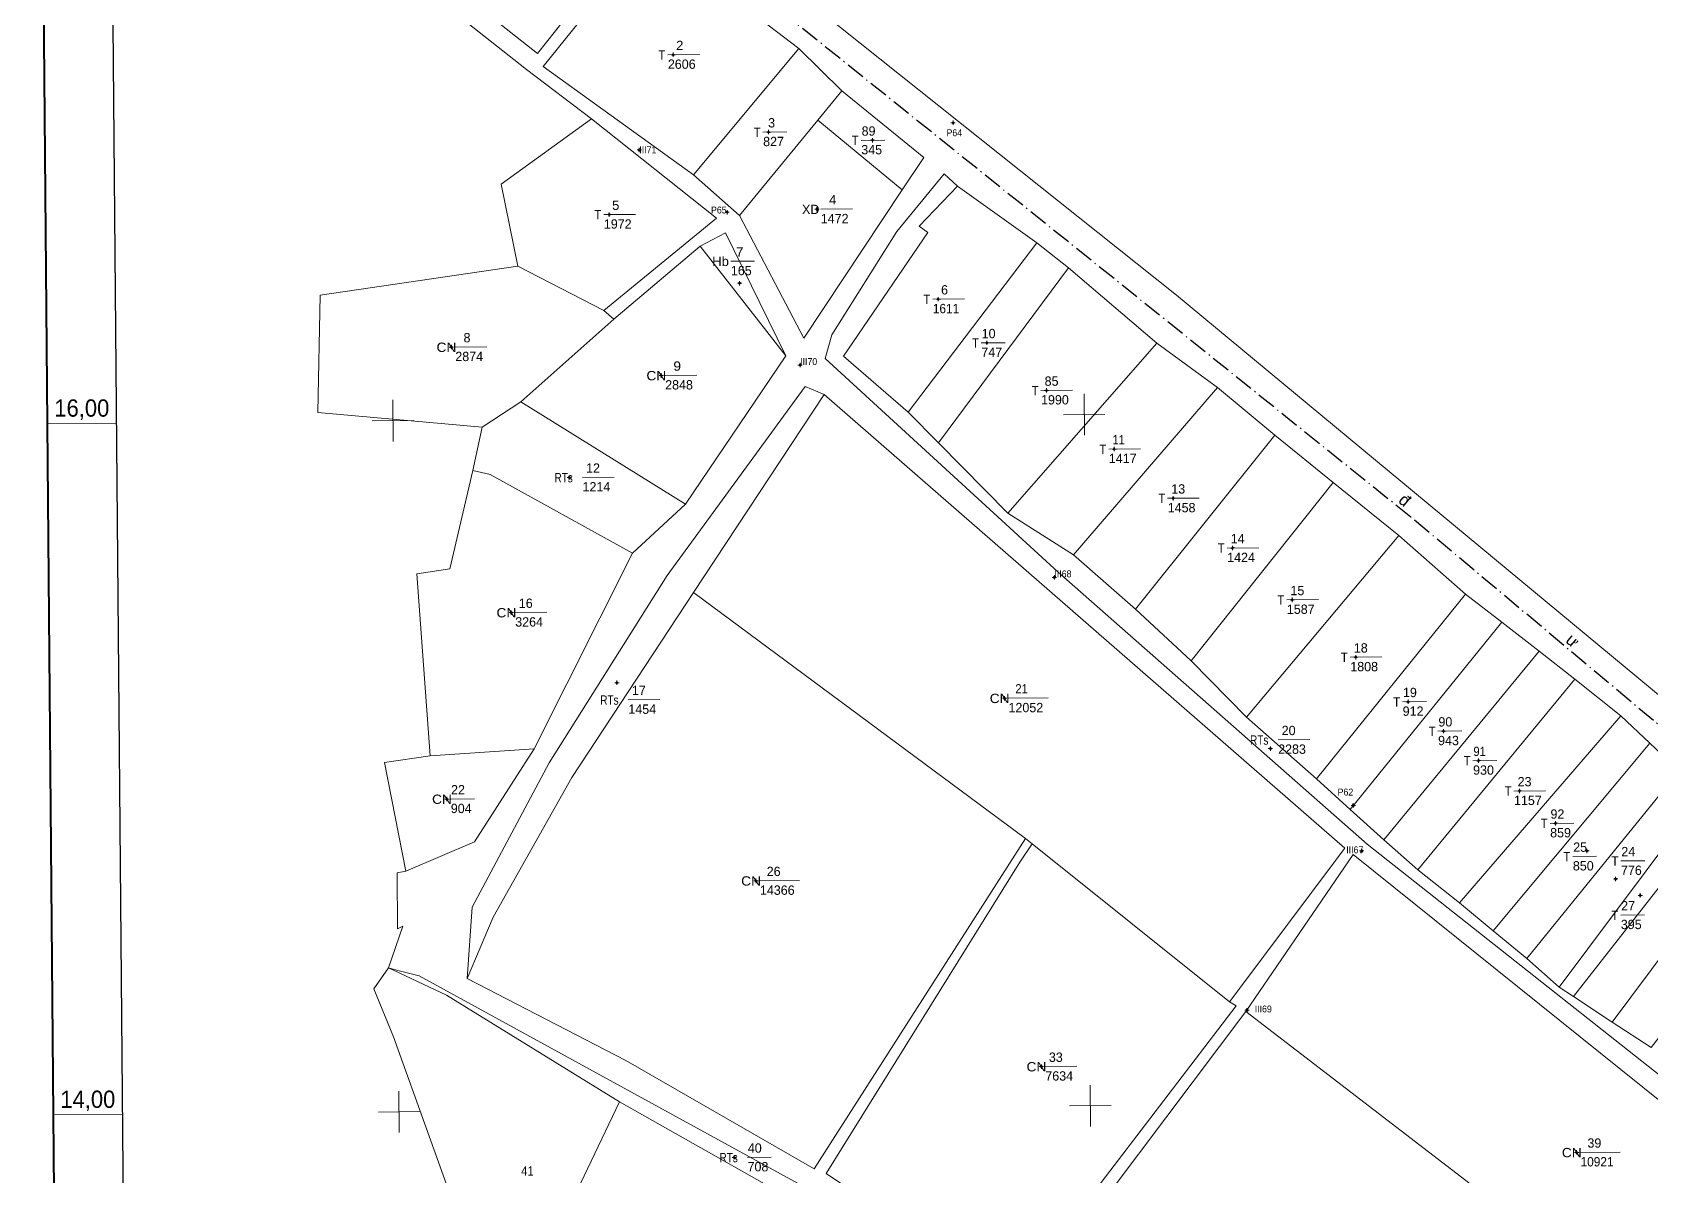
# Model space of a CAD drawing. Header units: metres. Extents: x 550441 to 551652, y 1840340 to 1841671.
# Drawn here: x 550441.4 to 550909.5, y 1840871.6 to 1841202.3 of the extents above; entities that cross this region are included whole.
import ezdxf
from ezdxf.enums import TextEntityAlignment as Align

# ---------------------------------------------------------------- set-up
doc = ezdxf.new("R2010")
doc.units = ezdxf.units.M
doc.header["$LTSCALE"] = 1.1
doc.linetypes.add('DOT_DASHED', pattern=[7.7, 5, -1.2, 0.3, -1.2])
for name, color, linetype, lineweight in [('10', 7, 'Continuous', 13), ('11', 7, 'Continuous', 13), ('13', 7, 'Continuous', 13), ('34', 7, 'Continuous', 13), ('63', 7, 'Continuous', 13)]:
    doc.layers.add(name, color=color, linetype=linetype, lineweight=lineweight)
doc.layers.add('12', color=7, linetype='Continuous')

msp = doc.modelspace()

# ---------------------------------------------------------------- hatches: boundary and pattern name
at = {"layer": '10'}
for points in [[(550707.819, 1841176.17, 1), (550707.669, 1841176.17, 1)], [(550617.041, 1841168.309, 1), (550616.891, 1841168.309, 1)], [(550642.467, 1841150.305, 1), (550642.317, 1841150.305, 1)], [(550663.568, 1841106.096, 1), (550663.418, 1841106.096, 1)], [(550737.125, 1841044.693, 1), (550736.975, 1841044.693, 1)], [(550823.594, 1840978.728, 1), (550823.444, 1840978.728, 1)], [(550826.054, 1840965.554, 1), (550825.904, 1840965.554, 1)], [(550792.818, 1840919.469, 1), (550792.668, 1840919.469, 1)]]:
    msp.add_hatch(color=256, dxfattribs=at).paths.add_polyline_path(points)
at = {"layer": '11'}
for points in [[(550626.875, 1841195.851, 1), (550626.725, 1841195.851, 1)], [(550626.875, 1841195.851, 1), (550626.725, 1841195.851, 1)], [(550654.434, 1841173.478, 1), (550654.284, 1841173.478, 1)], [(550654.434, 1841173.478, 1), (550654.284, 1841173.478, 1)], [(550684.497, 1841171.122, 1), (550684.347, 1841171.122, 1)], [(550684.497, 1841171.122, 1), (550684.347, 1841171.122, 1)], [(550608.364, 1841149.62, 1), (550608.214, 1841149.62, 1)], [(550608.364, 1841149.62, 1), (550608.214, 1841149.62, 1)], [(550668.416, 1841151.166, 1), (550668.266, 1841151.166, 1)], [(550668.416, 1841151.166, 1), (550668.266, 1841151.166, 1)], [(550646.079, 1841129.775, 1), (550645.929, 1841129.775, 1)], [(550646.079, 1841129.775, 1), (550645.929, 1841129.775, 1)], [(550703.525, 1841125.159, 1), (550703.375, 1841125.159, 1)], [(550703.525, 1841125.159, 1), (550703.375, 1841125.159, 1)], [(550562.691, 1841111.28, 1), (550562.541, 1841111.28, 1)], [(550562.691, 1841111.28, 1), (550562.541, 1841111.28, 1)], [(550717.562, 1841112.525, 1), (550717.412, 1841112.525, 1)], [(550717.562, 1841112.525, 1), (550717.412, 1841112.525, 1)], [(550623.398, 1841103.073, 1), (550623.248, 1841103.073, 1)], [(550623.398, 1841103.073, 1), (550623.248, 1841103.073, 1)], [(550734.828, 1841098.76, 1), (550734.678, 1841098.76, 1)], [(550734.828, 1841098.76, 1), (550734.678, 1841098.76, 1)], [(550754.432, 1841081.805, 1), (550754.282, 1841081.805, 1)], [(550754.432, 1841081.805, 1), (550754.282, 1841081.805, 1)], [(550596.793, 1841073.558, 1), (550596.643, 1841073.558, 1)], [(550596.793, 1841073.558, 1), (550596.643, 1841073.558, 1)], [(550771.472, 1841067.568, 1), (550771.322, 1841067.568, 1)], [(550771.472, 1841067.568, 1), (550771.322, 1841067.568, 1)], [(550788.674, 1841053.182, 1), (550788.524, 1841053.182, 1)], [(550788.674, 1841053.182, 1), (550788.524, 1841053.182, 1)], [(550805.931, 1841038.187, 1), (550805.781, 1841038.187, 1)], [(550805.931, 1841038.187, 1), (550805.781, 1841038.187, 1)], [(550580.029, 1841034.491, 1), (550579.879, 1841034.491, 1)], [(550580.029, 1841034.491, 1), (550579.879, 1841034.491, 1)], [(550824.282, 1841021.591, 1), (550824.132, 1841021.591, 1)], [(550824.282, 1841021.591, 1), (550824.132, 1841021.591, 1)], [(550610.558, 1841014.223, 1), (550610.408, 1841014.223, 1)], [(550610.558, 1841014.223, 1), (550610.408, 1841014.223, 1)], [(550722.71, 1841009.715, 1), (550722.56, 1841009.715, 1)], [(550722.71, 1841009.715, 1), (550722.56, 1841009.715, 1)], [(550839.431, 1841008.707, 1), (550839.281, 1841008.707, 1)], [(550839.431, 1841008.707, 1), (550839.281, 1841008.707, 1)], [(550849.683, 1841000.209, 1), (550849.533, 1841000.209, 1)], [(550849.683, 1841000.209, 1), (550849.533, 1841000.209, 1)], [(550799.619, 1840995.152, 1), (550799.469, 1840995.152, 1)], [(550799.619, 1840995.152, 1), (550799.469, 1840995.152, 1)], [(550859.805, 1840991.67, 1), (550859.655, 1840991.67, 1)], [(550859.805, 1840991.67, 1), (550859.655, 1840991.67, 1)], [(550561.385, 1840980.541, 1), (550561.235, 1840980.541, 1)], [(550561.385, 1840980.541, 1), (550561.235, 1840980.541, 1)], [(550871.649, 1840982.895, 1), (550871.499, 1840982.895, 1)], [(550871.649, 1840982.895, 1), (550871.499, 1840982.895, 1)], [(550882.098, 1840973.539, 1), (550881.948, 1840973.539, 1)], [(550882.098, 1840973.539, 1), (550881.948, 1840973.539, 1)], [(550891.186, 1840965.571, 1), (550891.036, 1840965.571, 1)], [(550891.186, 1840965.571, 1), (550891.036, 1840965.571, 1)], [(550650.8, 1840956.909, 1), (550650.65, 1840956.909, 1)], [(550650.8, 1840956.909, 1), (550650.65, 1840956.909, 1)], [(550899.475, 1840957.445, 1), (550899.325, 1840957.445, 1)], [(550899.475, 1840957.445, 1), (550899.325, 1840957.445, 1)], [(550906.594, 1840952.699, 1), (550906.444, 1840952.699, 1)], [(550906.594, 1840952.699, 1), (550906.444, 1840952.699, 1)], [(550733.36, 1840903.165, 1), (550733.21, 1840903.165, 1)], [(550733.36, 1840903.165, 1), (550733.21, 1840903.165, 1)], [(550888.2, 1840878.336, 1), (550888.05, 1840878.336, 1)], [(550888.2, 1840878.336, 1), (550888.05, 1840878.336, 1)], [(550644.522, 1840876.884, 1), (550644.372, 1840876.884, 1)], [(550644.522, 1840876.884, 1), (550644.372, 1840876.884, 1)]]:
    msp.add_hatch(color=256, dxfattribs=at).paths.add_polyline_path(points)

# ---------------------------------------------------------------- linework, layer by layer
at = {"layer": '10'}
for p, q in [((550707.43, 1841176.17), (550707.12, 1841176.16)), ((550707.73, 1841176.79), (550707.73, 1841176.48)), ((550707.74, 1841175.85), (550707.74, 1841175.54)), ((550708.37, 1841176.17), (550708.05, 1841176.17)), ((550616.65, 1841168.3), (550616.34, 1841168.3)), ((550616.95, 1841168.93), (550616.96, 1841168.62)), ((550616.96, 1841167.99), (550616.96, 1841167.68)), ((550617.59, 1841168.31), (550617.28, 1841168.31)), ((550642.07, 1841150.3), (550641.76, 1841150.3)), ((550642.38, 1841150.92), (550642.39, 1841150.61)), ((550642.39, 1841149.98), (550642.4, 1841149.67)), ((550643.01, 1841150.31), (550642.7, 1841150.31)), ((550663.49, 1841106.72), (550663.49, 1841106.4)), ((550663.17, 1841106.09), (550662.86, 1841106.08)), ((550663.49, 1841105.78), (550663.5, 1841105.47)), ((550664.11, 1841106.09), (550663.8, 1841106.09)), ((550736.73, 1841044.69), (550736.42, 1841044.68)), ((550737.04, 1841045.31), (550737.04, 1841045)), ((550737.04, 1841044.38), (550737.05, 1841044.07)), ((550737.67, 1841044.69), (550737.36, 1841044.69)), ((550823.2, 1840978.72), (550822.89, 1840978.72)), ((550823.51, 1840979.35), (550823.51, 1840979.03)), ((550823.52, 1840978.41), (550823.52, 1840978.1)), ((550824.14, 1840978.73), (550823.83, 1840978.72)), ((550825.97, 1840966.18), (550825.97, 1840965.87)), ((550825.66, 1840965.54), (550825.35, 1840965.54)), ((550825.97, 1840965.24), (550825.98, 1840964.93)), ((550826.6, 1840965.55), (550826.28, 1840965.55)), ((550792.42, 1840919.46), (550792.11, 1840919.46)), ((550792.73, 1840920.09), (550792.73, 1840919.78)), ((550793.36, 1840919.47), (550793.05, 1840919.47)), ((550792.74, 1840919.16), (550792.74, 1840918.84))]:
    msp.add_line(p, q, dxfattribs=at)
for centre, radius in [((550707.744, 1841176.17), 0.312), ((550707.744, 1841176.17), 0.075), ((550616.966, 1841168.309), 0.312), ((550616.966, 1841168.309), 0.075), ((550642.392, 1841150.305), 0.312), ((550642.392, 1841150.305), 0.075), ((550663.493, 1841106.096), 0.312), ((550663.493, 1841106.096), 0.075), ((550737.05, 1841044.693), 0.312), ((550737.05, 1841044.693), 0.075), ((550823.519, 1840978.728), 0.312), ((550823.519, 1840978.728), 0.075), ((550825.979, 1840965.554), 0.312), ((550825.979, 1840965.554), 0.075), ((550792.743, 1840919.469), 0.312), ((550792.743, 1840919.469), 0.075)]:
    msp.add_circle(centre, radius, dxfattribs=at)
at = {"layer": '11'}
for p, q in [((550626.49, 1841195.84), (550626.18, 1841195.84)), ((550626.49, 1841195.84), (550626.18, 1841195.84)), ((550626.79, 1841196.47), (550626.79, 1841196.16)), ((550626.79, 1841196.47), (550626.79, 1841196.16)), ((550627.41, 1841195.85), (550627.1, 1841195.85)), ((550627.41, 1841195.85), (550627.1, 1841195.85)), ((550626.8, 1841195.54), (550626.8, 1841195.23)), ((550626.8, 1841195.54), (550626.8, 1841195.23)), ((550654.04, 1841173.47), (550653.72, 1841173.47)), ((550654.04, 1841173.47), (550653.72, 1841173.47)), ((550654.35, 1841174.09), (550654.35, 1841173.78)), ((550654.35, 1841174.09), (550654.35, 1841173.78)), ((550654.36, 1841173.16), (550654.36, 1841172.85)), ((550654.36, 1841173.16), (550654.36, 1841172.85)), ((550654.98, 1841173.48), (550654.66, 1841173.48)), ((550654.98, 1841173.48), (550654.66, 1841173.48)), ((550684.11, 1841171.11), (550683.8, 1841171.11)), ((550684.11, 1841171.11), (550683.8, 1841171.11)), ((550684.41, 1841171.74), (550684.41, 1841171.43)), ((550684.41, 1841171.74), (550684.41, 1841171.43)), ((550684.42, 1841170.81), (550684.42, 1841170.5)), ((550684.42, 1841170.81), (550684.42, 1841170.5)), ((550685.04, 1841171.12), (550684.73, 1841171.12)), ((550685.04, 1841171.12), (550684.73, 1841171.12)), ((550607.97, 1841149.61), (550607.66, 1841149.61)), ((550607.97, 1841149.61), (550607.66, 1841149.61)), ((550608.28, 1841150.24), (550608.28, 1841149.93)), ((550608.28, 1841150.24), (550608.28, 1841149.93)), ((550608.29, 1841149.31), (550608.29, 1841149)), ((550608.29, 1841149.31), (550608.29, 1841149)), ((550608.9, 1841149.62), (550608.59, 1841149.62)), ((550608.9, 1841149.62), (550608.59, 1841149.62)), ((550668.03, 1841151.16), (550667.72, 1841151.16)), ((550668.03, 1841151.16), (550667.72, 1841151.16)), ((550668.33, 1841151.78), (550668.33, 1841151.47)), ((550668.33, 1841151.78), (550668.33, 1841151.47)), ((550668.34, 1841150.85), (550668.34, 1841150.54)), ((550668.34, 1841150.85), (550668.34, 1841150.54)), ((550668.96, 1841151.17), (550668.65, 1841151.16)), ((550668.96, 1841151.17), (550668.65, 1841151.16)), ((550645.99, 1841130.39), (550646, 1841130.08)), ((550645.99, 1841130.39), (550646, 1841130.08)), ((550645.69, 1841129.77), (550645.37, 1841129.76)), ((550645.69, 1841129.77), (550645.37, 1841129.76)), ((550646, 1841129.46), (550646, 1841129.15)), ((550646, 1841129.46), (550646, 1841129.15)), ((550646.63, 1841129.78), (550646.31, 1841129.77)), ((550646.63, 1841129.78), (550646.31, 1841129.77)), ((550703.44, 1841125.77), (550703.44, 1841125.46)), ((550703.44, 1841125.77), (550703.44, 1841125.46)), ((550703.14, 1841125.15), (550702.82, 1841125.15)), ((550703.14, 1841125.15), (550702.82, 1841125.15)), ((550703.45, 1841124.84), (550703.45, 1841124.53)), ((550703.45, 1841124.84), (550703.45, 1841124.53)), ((550704.07, 1841125.16), (550703.75, 1841125.16)), ((550704.07, 1841125.16), (550703.75, 1841125.16)), ((550562.61, 1841111.9), (550562.61, 1841111.59)), ((550562.61, 1841111.9), (550562.61, 1841111.59)), ((550563.23, 1841111.28), (550562.92, 1841111.28)), ((550563.23, 1841111.28), (550562.92, 1841111.28)), ((550717.17, 1841112.52), (550716.86, 1841112.51)), ((550717.17, 1841112.52), (550716.86, 1841112.51)), ((550717.48, 1841113.14), (550717.48, 1841112.83)), ((550717.48, 1841113.14), (550717.48, 1841112.83)), ((550717.48, 1841112.21), (550717.49, 1841111.9)), ((550717.48, 1841112.21), (550717.49, 1841111.9)), ((550718.1, 1841112.53), (550717.79, 1841112.52)), ((550718.1, 1841112.53), (550717.79, 1841112.52)), ((550562.3, 1841111.27), (550561.99, 1841111.27)), ((550562.3, 1841111.27), (550561.99, 1841111.27)), ((550562.61, 1841110.97), (550562.62, 1841110.65)), ((550562.61, 1841110.97), (550562.62, 1841110.65)), ((550623.01, 1841103.07), (550622.69, 1841103.06)), ((550623.01, 1841103.07), (550622.69, 1841103.06)), ((550623.31, 1841103.7), (550623.32, 1841103.38)), ((550623.31, 1841103.7), (550623.32, 1841103.38)), ((550623.32, 1841102.76), (550623.32, 1841102.44)), ((550623.32, 1841102.76), (550623.32, 1841102.44)), ((550623.95, 1841103.07), (550623.63, 1841103.07)), ((550623.95, 1841103.07), (550623.63, 1841103.07)), ((550734.44, 1841098.75), (550734.12, 1841098.75)), ((550734.44, 1841098.75), (550734.12, 1841098.75)), ((550734.74, 1841099.37), (550734.75, 1841099.06)), ((550734.74, 1841099.37), (550734.75, 1841099.06)), ((550734.75, 1841098.44), (550734.75, 1841098.13)), ((550734.75, 1841098.44), (550734.75, 1841098.13)), ((550735.38, 1841098.76), (550735.06, 1841098.76)), ((550735.38, 1841098.76), (550735.06, 1841098.76)), ((550754.04, 1841081.8), (550753.72, 1841081.79)), ((550754.04, 1841081.8), (550753.72, 1841081.79)), ((550754.35, 1841082.43), (550754.35, 1841082.11)), ((550754.35, 1841082.43), (550754.35, 1841082.11)), ((550754.35, 1841081.49), (550754.36, 1841081.17)), ((550754.35, 1841081.49), (550754.36, 1841081.17)), ((550754.98, 1841081.81), (550754.66, 1841081.8)), ((550754.98, 1841081.81), (550754.66, 1841081.8)), ((550596.71, 1841074.17), (550596.71, 1841073.86)), ((550596.71, 1841074.17), (550596.71, 1841073.86)), ((550596.4, 1841073.55), (550596.09, 1841073.55)), ((550596.4, 1841073.55), (550596.09, 1841073.55)), ((550596.72, 1841073.24), (550596.72, 1841072.93)), ((550596.72, 1841073.24), (550596.72, 1841072.93)), ((550597.33, 1841073.56), (550597.02, 1841073.56)), ((550597.33, 1841073.56), (550597.02, 1841073.56)), ((550771.08, 1841067.56), (550770.76, 1841067.56)), ((550771.08, 1841067.56), (550770.76, 1841067.56)), ((550771.39, 1841068.18), (550771.39, 1841067.87)), ((550771.39, 1841068.18), (550771.39, 1841067.87)), ((550771.4, 1841067.25), (550771.4, 1841066.94)), ((550771.4, 1841067.25), (550771.4, 1841066.94)), ((550772.02, 1841067.57), (550771.7, 1841067.57)), ((550772.02, 1841067.57), (550771.7, 1841067.57)), ((550788.28, 1841053.17), (550787.96, 1841053.17)), ((550788.28, 1841053.17), (550787.96, 1841053.17)), ((550788.59, 1841053.8), (550788.59, 1841053.49)), ((550788.59, 1841053.8), (550788.59, 1841053.49)), ((550788.6, 1841052.87), (550788.6, 1841052.56)), ((550788.6, 1841052.87), (550788.6, 1841052.56)), ((550789.22, 1841053.18), (550788.9, 1841053.18)), ((550789.22, 1841053.18), (550788.9, 1841053.18)), ((550805.54, 1841038.18), (550805.23, 1841038.18)), ((550805.54, 1841038.18), (550805.23, 1841038.18)), ((550805.85, 1841038.81), (550805.85, 1841038.49)), ((550805.85, 1841038.81), (550805.85, 1841038.49)), ((550805.85, 1841037.87), (550805.86, 1841037.55)), ((550805.85, 1841037.87), (550805.86, 1841037.55)), ((550806.47, 1841038.19), (550806.16, 1841038.18)), ((550806.47, 1841038.19), (550806.16, 1841038.18)), ((550579.64, 1841034.48), (550579.32, 1841034.48)), ((550579.64, 1841034.48), (550579.32, 1841034.48)), ((550579.94, 1841035.12), (550579.95, 1841034.8)), ((550579.94, 1841035.12), (550579.95, 1841034.8)), ((550579.95, 1841034.18), (550579.95, 1841033.86)), ((550579.95, 1841034.18), (550579.95, 1841033.86)), ((550580.58, 1841034.49), (550580.26, 1841034.49)), ((550580.58, 1841034.49), (550580.26, 1841034.49)), ((550823.89, 1841021.58), (550823.57, 1841021.58)), ((550823.89, 1841021.58), (550823.57, 1841021.58)), ((550824.2, 1841022.22), (550824.2, 1841021.9)), ((550824.2, 1841022.22), (550824.2, 1841021.9)), ((550824.2, 1841021.28), (550824.21, 1841020.96)), ((550824.2, 1841021.28), (550824.21, 1841020.96)), ((550824.83, 1841021.59), (550824.51, 1841021.59)), ((550824.83, 1841021.59), (550824.51, 1841021.59)), ((550610.17, 1841014.22), (550609.85, 1841014.21)), ((550610.17, 1841014.22), (550609.85, 1841014.21)), ((550610.47, 1841014.85), (550610.48, 1841014.53)), ((550610.47, 1841014.85), (550610.48, 1841014.53)), ((550610.48, 1841013.91), (550610.48, 1841013.59)), ((550610.48, 1841013.91), (550610.48, 1841013.59)), ((550611.11, 1841014.22), (550610.79, 1841014.22)), ((550611.11, 1841014.22), (550610.79, 1841014.22)), ((550722.32, 1841009.71), (550722, 1841009.7)), ((550722.32, 1841009.71), (550722, 1841009.7)), ((550722.63, 1841010.33), (550722.63, 1841010.02)), ((550722.63, 1841010.33), (550722.63, 1841010.02)), ((550722.63, 1841009.4), (550722.64, 1841009.09)), ((550722.63, 1841009.4), (550722.64, 1841009.09)), ((550723.26, 1841009.72), (550722.94, 1841009.71)), ((550723.26, 1841009.72), (550722.94, 1841009.71)), ((550839.04, 1841008.7), (550838.72, 1841008.7)), ((550839.04, 1841008.7), (550838.72, 1841008.7)), ((550839.35, 1841009.33), (550839.35, 1841009.01)), ((550839.35, 1841009.33), (550839.35, 1841009.01)), ((550839.35, 1841008.39), (550839.36, 1841008.07)), ((550839.35, 1841008.39), (550839.36, 1841008.07)), ((550839.98, 1841008.71), (550839.66, 1841008.7)), ((550839.98, 1841008.71), (550839.66, 1841008.7)), ((550849.29, 1841000.2), (550848.97, 1841000.2)), ((550849.29, 1841000.2), (550848.97, 1841000.2)), ((550849.6, 1841000.82), (550849.6, 1841000.51)), ((550849.6, 1841000.82), (550849.6, 1841000.51)), ((550849.61, 1840999.89), (550849.61, 1840999.58)), ((550849.61, 1840999.89), (550849.61, 1840999.58)), ((550850.23, 1841000.21), (550849.91, 1841000.21)), ((550850.23, 1841000.21), (550849.91, 1841000.21)), ((550799.23, 1840995.14), (550798.91, 1840995.14)), ((550799.23, 1840995.14), (550798.91, 1840995.14)), ((550799.53, 1840995.77), (550799.54, 1840995.46)), ((550799.53, 1840995.77), (550799.54, 1840995.46)), ((550799.54, 1840994.84), (550799.54, 1840994.53)), ((550799.54, 1840994.84), (550799.54, 1840994.53)), ((550800.17, 1840995.15), (550799.85, 1840995.15)), ((550800.17, 1840995.15), (550799.85, 1840995.15)), ((550859.42, 1840991.66), (550859.11, 1840991.66)), ((550859.42, 1840991.66), (550859.11, 1840991.66)), ((550859.72, 1840992.29), (550859.72, 1840991.97)), ((550859.72, 1840992.29), (550859.72, 1840991.97)), ((550859.73, 1840991.35), (550859.73, 1840991.03)), ((550859.73, 1840991.35), (550859.73, 1840991.03)), ((550860.34, 1840991.67), (550860.03, 1840991.67)), ((550860.34, 1840991.67), (550860.03, 1840991.67)), ((550561, 1840980.53), (550560.68, 1840980.53)), ((550561, 1840980.53), (550560.68, 1840980.53)), ((550561.3, 1840981.17), (550561.3, 1840980.85)), ((550561.3, 1840981.17), (550561.3, 1840980.85)), ((550561.31, 1840980.23), (550561.31, 1840979.91)), ((550561.31, 1840980.23), (550561.31, 1840979.91)), ((550561.94, 1840980.54), (550561.62, 1840980.54)), ((550561.94, 1840980.54), (550561.62, 1840980.54)), ((550871.26, 1840982.89), (550870.94, 1840982.88)), ((550871.26, 1840982.89), (550870.94, 1840982.88)), ((550871.56, 1840983.52), (550871.57, 1840983.2)), ((550871.56, 1840983.52), (550871.57, 1840983.2)), ((550871.57, 1840982.58), (550871.57, 1840982.26)), ((550871.57, 1840982.58), (550871.57, 1840982.26)), ((550872.2, 1840982.9), (550871.88, 1840982.89)), ((550872.2, 1840982.9), (550871.88, 1840982.89)), ((550881.71, 1840973.53), (550881.4, 1840973.53)), ((550881.71, 1840973.53), (550881.4, 1840973.53)), ((550882.01, 1840974.15), (550882.02, 1840973.84)), ((550882.01, 1840974.15), (550882.02, 1840973.84)), ((550882.02, 1840973.22), (550882.02, 1840972.91)), ((550882.02, 1840973.22), (550882.02, 1840972.91)), ((550882.64, 1840973.54), (550882.33, 1840973.54)), ((550882.64, 1840973.54), (550882.33, 1840973.54)), ((550891.1, 1840966.2), (550891.1, 1840965.88)), ((550891.1, 1840966.2), (550891.1, 1840965.88)), ((550890.8, 1840965.56), (550890.49, 1840965.56)), ((550890.8, 1840965.56), (550890.49, 1840965.56)), ((550891.11, 1840965.26), (550891.11, 1840964.94)), ((550891.11, 1840965.26), (550891.11, 1840964.94)), ((550891.73, 1840965.57), (550891.42, 1840965.57)), ((550891.73, 1840965.57), (550891.42, 1840965.57)), ((550650.41, 1840956.9), (550650.1, 1840956.9)), ((550650.41, 1840956.9), (550650.1, 1840956.9)), ((550650.71, 1840957.53), (550650.72, 1840957.21)), ((550650.71, 1840957.53), (550650.72, 1840957.21)), ((550651.34, 1840956.91), (550651.03, 1840956.91)), ((550651.34, 1840956.91), (550651.03, 1840956.91)), ((550899.08, 1840957.44), (550898.78, 1840957.43)), ((550899.08, 1840957.44), (550898.78, 1840957.43)), ((550899.39, 1840958.07), (550899.39, 1840957.75)), ((550899.39, 1840958.07), (550899.39, 1840957.75)), ((550899.4, 1840957.13), (550899.4, 1840956.81)), ((550899.4, 1840957.13), (550899.4, 1840956.81)), ((550900.01, 1840957.45), (550899.7, 1840957.44)), ((550900.01, 1840957.45), (550899.7, 1840957.44)), ((550650.72, 1840956.59), (550650.73, 1840956.27)), ((550650.72, 1840956.59), (550650.73, 1840956.27)), ((550906.2, 1840952.69), (550905.89, 1840952.69)), ((550906.2, 1840952.69), (550905.89, 1840952.69)), ((550906.51, 1840953.31), (550906.51, 1840953)), ((550906.51, 1840953.31), (550906.51, 1840953)), ((550906.52, 1840952.38), (550906.52, 1840952.07)), ((550906.52, 1840952.38), (550906.52, 1840952.07)), ((550907.13, 1840952.7), (550906.82, 1840952.7)), ((550907.13, 1840952.7), (550906.82, 1840952.7)), ((550732.97, 1840903.16), (550732.65, 1840903.15)), ((550732.97, 1840903.16), (550732.65, 1840903.15)), ((550733.27, 1840903.79), (550733.28, 1840903.47)), ((550733.27, 1840903.79), (550733.28, 1840903.47)), ((550733.28, 1840902.85), (550733.29, 1840902.53)), ((550733.28, 1840902.85), (550733.29, 1840902.53)), ((550733.91, 1840903.17), (550733.59, 1840903.16)), ((550733.91, 1840903.17), (550733.59, 1840903.16)), ((550644.44, 1840877.5), (550644.44, 1840877.19)), ((550644.44, 1840877.5), (550644.44, 1840877.19)), ((550887.81, 1840878.33), (550887.49, 1840878.33)), ((550887.81, 1840878.33), (550887.49, 1840878.33)), ((550888.11, 1840878.95), (550888.12, 1840878.64)), ((550888.11, 1840878.95), (550888.12, 1840878.64)), ((550888.12, 1840878.02), (550888.13, 1840877.71)), ((550888.12, 1840878.02), (550888.13, 1840877.71)), ((550888.75, 1840878.34), (550888.43, 1840878.33)), ((550888.75, 1840878.34), (550888.43, 1840878.33)), ((550644.13, 1840876.88), (550643.82, 1840876.87)), ((550644.13, 1840876.88), (550643.82, 1840876.87)), ((550644.44, 1840876.57), (550644.45, 1840876.26)), ((550644.44, 1840876.57), (550644.45, 1840876.26)), ((550645.06, 1840876.88), (550644.75, 1840876.88)), ((550645.06, 1840876.88), (550644.75, 1840876.88))]:
    msp.add_line(p, q, dxfattribs=at)
for points in [[(550626.79, 1841196.16), (550626.49, 1841195.84), (550626.8, 1841195.54), (550627.1, 1841195.85)], [(550626.79, 1841196.16), (550626.49, 1841195.84), (550626.8, 1841195.54), (550627.1, 1841195.85)], [(550654.35, 1841173.78), (550654.04, 1841173.47), (550654.36, 1841173.16), (550654.66, 1841173.48)], [(550654.35, 1841173.78), (550654.04, 1841173.47), (550654.36, 1841173.16), (550654.66, 1841173.48)], [(550684.41, 1841171.43), (550684.11, 1841171.11), (550684.42, 1841170.81), (550684.73, 1841171.12)], [(550684.41, 1841171.43), (550684.11, 1841171.11), (550684.42, 1841170.81), (550684.73, 1841171.12)], [(550608.28, 1841149.93), (550607.97, 1841149.61), (550608.29, 1841149.31), (550608.59, 1841149.62)], [(550608.28, 1841149.93), (550607.97, 1841149.61), (550608.29, 1841149.31), (550608.59, 1841149.62)], [(550668.33, 1841151.47), (550668.03, 1841151.16), (550668.34, 1841150.85), (550668.65, 1841151.16)], [(550668.33, 1841151.47), (550668.03, 1841151.16), (550668.34, 1841150.85), (550668.65, 1841151.16)], [(550646, 1841130.08), (550645.69, 1841129.77), (550646, 1841129.46), (550646.31, 1841129.77)], [(550646, 1841130.08), (550645.69, 1841129.77), (550646, 1841129.46), (550646.31, 1841129.77)], [(550703.44, 1841125.46), (550703.14, 1841125.15), (550703.45, 1841124.84), (550703.75, 1841125.16)], [(550703.44, 1841125.46), (550703.14, 1841125.15), (550703.45, 1841124.84), (550703.75, 1841125.16)], [(550562.61, 1841111.59), (550562.3, 1841111.27), (550562.61, 1841110.97), (550562.92, 1841111.28)], [(550562.61, 1841111.59), (550562.3, 1841111.27), (550562.61, 1841110.97), (550562.92, 1841111.28)], [(550717.48, 1841112.83), (550717.17, 1841112.52), (550717.48, 1841112.21), (550717.79, 1841112.52)], [(550717.48, 1841112.83), (550717.17, 1841112.52), (550717.48, 1841112.21), (550717.79, 1841112.52)], [(550623.32, 1841103.38), (550623.01, 1841103.07), (550623.32, 1841102.76), (550623.63, 1841103.07)], [(550623.32, 1841103.38), (550623.01, 1841103.07), (550623.32, 1841102.76), (550623.63, 1841103.07)], [(550734.75, 1841099.06), (550734.44, 1841098.75), (550734.75, 1841098.44), (550735.06, 1841098.76)], [(550734.75, 1841099.06), (550734.44, 1841098.75), (550734.75, 1841098.44), (550735.06, 1841098.76)], [(550754.35, 1841082.11), (550754.04, 1841081.8), (550754.35, 1841081.49), (550754.66, 1841081.8)], [(550754.35, 1841082.11), (550754.04, 1841081.8), (550754.35, 1841081.49), (550754.66, 1841081.8)], [(550596.71, 1841073.86), (550596.4, 1841073.55), (550596.72, 1841073.24), (550597.02, 1841073.56)], [(550596.71, 1841073.86), (550596.4, 1841073.55), (550596.72, 1841073.24), (550597.02, 1841073.56)], [(550771.39, 1841067.87), (550771.08, 1841067.56), (550771.4, 1841067.25), (550771.7, 1841067.57)], [(550771.39, 1841067.87), (550771.08, 1841067.56), (550771.4, 1841067.25), (550771.7, 1841067.57)], [(550788.59, 1841053.49), (550788.28, 1841053.17), (550788.6, 1841052.87), (550788.9, 1841053.18)], [(550788.59, 1841053.49), (550788.28, 1841053.17), (550788.6, 1841052.87), (550788.9, 1841053.18)], [(550805.85, 1841038.49), (550805.54, 1841038.18), (550805.85, 1841037.87), (550806.16, 1841038.18)], [(550805.85, 1841038.49), (550805.54, 1841038.18), (550805.85, 1841037.87), (550806.16, 1841038.18)], [(550579.95, 1841034.8), (550579.64, 1841034.48), (550579.95, 1841034.18), (550580.26, 1841034.49)], [(550579.95, 1841034.8), (550579.64, 1841034.48), (550579.95, 1841034.18), (550580.26, 1841034.49)], [(550824.2, 1841021.9), (550823.89, 1841021.58), (550824.2, 1841021.28), (550824.51, 1841021.59)], [(550824.2, 1841021.9), (550823.89, 1841021.58), (550824.2, 1841021.28), (550824.51, 1841021.59)], [(550610.48, 1841014.53), (550610.17, 1841014.22), (550610.48, 1841013.91), (550610.79, 1841014.22)], [(550610.48, 1841014.53), (550610.17, 1841014.22), (550610.48, 1841013.91), (550610.79, 1841014.22)], [(550722.63, 1841010.02), (550722.32, 1841009.71), (550722.63, 1841009.4), (550722.94, 1841009.71)], [(550722.63, 1841010.02), (550722.32, 1841009.71), (550722.63, 1841009.4), (550722.94, 1841009.71)], [(550839.35, 1841009.01), (550839.04, 1841008.7), (550839.35, 1841008.39), (550839.66, 1841008.7)], [(550839.35, 1841009.01), (550839.04, 1841008.7), (550839.35, 1841008.39), (550839.66, 1841008.7)], [(550849.6, 1841000.51), (550849.29, 1841000.2), (550849.61, 1840999.89), (550849.91, 1841000.21)], [(550849.6, 1841000.51), (550849.29, 1841000.2), (550849.61, 1840999.89), (550849.91, 1841000.21)], [(550799.54, 1840995.46), (550799.23, 1840995.14), (550799.54, 1840994.84), (550799.85, 1840995.15)], [(550799.54, 1840995.46), (550799.23, 1840995.14), (550799.54, 1840994.84), (550799.85, 1840995.15)], [(550859.72, 1840991.97), (550859.42, 1840991.66), (550859.73, 1840991.35), (550860.03, 1840991.67)], [(550859.72, 1840991.97), (550859.42, 1840991.66), (550859.73, 1840991.35), (550860.03, 1840991.67)], [(550561.3, 1840980.85), (550561, 1840980.53), (550561.31, 1840980.23), (550561.62, 1840980.54)], [(550561.3, 1840980.85), (550561, 1840980.53), (550561.31, 1840980.23), (550561.62, 1840980.54)], [(550871.57, 1840983.2), (550871.26, 1840982.89), (550871.57, 1840982.58), (550871.88, 1840982.89)], [(550871.57, 1840983.2), (550871.26, 1840982.89), (550871.57, 1840982.58), (550871.88, 1840982.89)], [(550882.02, 1840973.84), (550881.71, 1840973.53), (550882.02, 1840973.22), (550882.33, 1840973.54)], [(550882.02, 1840973.84), (550881.71, 1840973.53), (550882.02, 1840973.22), (550882.33, 1840973.54)], [(550891.1, 1840965.88), (550890.8, 1840965.56), (550891.11, 1840965.26), (550891.42, 1840965.57)], [(550891.1, 1840965.88), (550890.8, 1840965.56), (550891.11, 1840965.26), (550891.42, 1840965.57)], [(550650.72, 1840957.21), (550650.41, 1840956.9), (550650.72, 1840956.59), (550651.03, 1840956.91)], [(550650.72, 1840957.21), (550650.41, 1840956.9), (550650.72, 1840956.59), (550651.03, 1840956.91)], [(550899.39, 1840957.75), (550899.08, 1840957.44), (550899.4, 1840957.13), (550899.7, 1840957.44)], [(550899.39, 1840957.75), (550899.08, 1840957.44), (550899.4, 1840957.13), (550899.7, 1840957.44)], [(550906.51, 1840953), (550906.2, 1840952.69), (550906.52, 1840952.38), (550906.82, 1840952.7)], [(550906.51, 1840953), (550906.2, 1840952.69), (550906.52, 1840952.38), (550906.82, 1840952.7)], [(550733.28, 1840903.47), (550732.97, 1840903.16), (550733.28, 1840902.85), (550733.59, 1840903.16)], [(550733.28, 1840903.47), (550732.97, 1840903.16), (550733.28, 1840902.85), (550733.59, 1840903.16)], [(550888.12, 1840878.64), (550887.81, 1840878.33), (550888.12, 1840878.02), (550888.43, 1840878.33)], [(550888.12, 1840878.64), (550887.81, 1840878.33), (550888.12, 1840878.02), (550888.43, 1840878.33)], [(550644.44, 1840877.19), (550644.13, 1840876.88), (550644.44, 1840876.57), (550644.75, 1840876.88)], [(550644.44, 1840877.19), (550644.13, 1840876.88), (550644.44, 1840876.57), (550644.75, 1840876.88)]]:
    msp.add_lwpolyline(points, close=True, dxfattribs=at)
for centre in [(550626.8, 1841195.851), (550626.8, 1841195.851), (550654.359, 1841173.478), (550654.359, 1841173.478), (550684.422, 1841171.122), (550684.422, 1841171.122), (550608.289, 1841149.62), (550608.289, 1841149.62), (550668.341, 1841151.166), (550668.341, 1841151.166), (550646.004, 1841129.775), (550646.004, 1841129.775), (550703.45, 1841125.159), (550703.45, 1841125.159), (550562.616, 1841111.28), (550562.616, 1841111.28), (550717.487, 1841112.525), (550717.487, 1841112.525), (550623.323, 1841103.073), (550623.323, 1841103.073), (550734.753, 1841098.76), (550734.753, 1841098.76), (550754.357, 1841081.805), (550754.357, 1841081.805), (550596.718, 1841073.558), (550596.718, 1841073.558), (550771.397, 1841067.568), (550771.397, 1841067.568), (550788.599, 1841053.182), (550788.599, 1841053.182), (550805.856, 1841038.187), (550805.856, 1841038.187), (550579.954, 1841034.491), (550579.954, 1841034.491), (550824.207, 1841021.591), (550824.207, 1841021.591), (550610.483, 1841014.223), (550610.483, 1841014.223), (550722.635, 1841009.715), (550722.635, 1841009.715), (550839.356, 1841008.707), (550839.356, 1841008.707), (550849.608, 1841000.209), (550849.608, 1841000.209), (550799.544, 1840995.152), (550799.544, 1840995.152), (550859.73, 1840991.67), (550859.73, 1840991.67), (550561.31, 1840980.541), (550561.31, 1840980.541), (550871.574, 1840982.895), (550871.574, 1840982.895), (550882.023, 1840973.539), (550882.023, 1840973.539), (550891.111, 1840965.571), (550891.111, 1840965.571), (550650.725, 1840956.909), (550650.725, 1840956.909), (550899.4, 1840957.445), (550899.4, 1840957.445), (550906.519, 1840952.699), (550906.519, 1840952.699), (550733.285, 1840903.165), (550733.285, 1840903.165), (550888.125, 1840878.336), (550888.125, 1840878.336), (550644.447, 1840876.884), (550644.447, 1840876.884)]:
    msp.add_circle(centre, 0.075, dxfattribs=at)
at = {"layer": '13'}
for p, q in [((550625.2, 1841195.83), (550634.37, 1841195.91)), ((550652.75, 1841173.46), (550659.64, 1841173.52)), ((550681.15, 1841171.09), (550688.03, 1841171.15)), ((550606.68, 1841149.6), (550615.86, 1841149.68)), ((550669.44, 1841151.17), (550678.61, 1841151.25)), ((550643.43, 1841136.13), (550650.32, 1841136.19)), ((550701.85, 1841125.14), (550711.02, 1841125.22)), ((550563.71, 1841111.28), (550572.89, 1841111.37)), ((550715.88, 1841112.51), (550722.76, 1841112.57)), ((550624.42, 1841103.08), (550633.59, 1841103.16)), ((550733.15, 1841098.74), (550742.33, 1841098.82)), ((550752.75, 1841081.79), (550761.93, 1841081.87)), ((550600.51, 1841073.59), (550609.69, 1841073.67)), ((550769.79, 1841067.55), (550778.97, 1841067.63)), ((550786.99, 1841053.16), (550796.17, 1841053.24)), ((550804.25, 1841038.17), (550813.43, 1841038.25)), ((550581.05, 1841034.5), (550590.23, 1841034.58)), ((550822.6, 1841021.57), (550831.78, 1841021.65)), ((550613.76, 1841009.26), (550622.94, 1841009.34)), ((550723.73, 1841009.72), (550735.2, 1841009.82)), ((550837.75, 1841008.69), (550844.64, 1841008.75)), ((550848, 1841000.19), (550854.89, 1841000.25)), ((550801.74, 1840997.69), (550810.91, 1840997.77)), ((550858.13, 1840991.65), (550865.01, 1840991.71)), ((550562.41, 1840980.55), (550569.29, 1840980.61)), ((550869.97, 1840982.88), (550879.15, 1840982.96)), ((550880.42, 1840973.52), (550887.31, 1840973.58)), ((550886.99, 1840963.95), (550893.87, 1840964.01)), ((550900.91, 1840962.66), (550907.8, 1840962.72)), ((550651.82, 1840956.91), (550663.3, 1840957.01)), ((550900.87, 1840946.98), (550907.74, 1840947.04)), ((550734.38, 1840903.17), (550743.56, 1840903.25)), ((550889.22, 1840878.34), (550900.69, 1840878.44)), ((550648.24, 1840876.91), (550655.12, 1840876.97))]:
    msp.add_line(p, q, dxfattribs=at)
at = {"layer": '34'}
for p, q in [((550663.14, 1841197.62), (550632.63, 1841161.09)), ((550675.57, 1841185.46), (550663.14, 1841197.62)), ((550668.6, 1841176.97), (550693.03, 1841156.79)), ((550632.63, 1841161.09), (550645.92, 1841149.34)), ((550732, 1841141.45), (550708.99, 1841157.83)), ((550609.65, 1841119.41), (550634.59, 1841140.46)), ((550659.35, 1841108.75), (550634.59, 1841140.46)), ((550694.72, 1841092.46), (550732, 1841141.45)), ((550606.75, 1841121.88), (550581.86, 1841134.71)), ((550703.48, 1841083.6), (550741.1, 1841134.18)), ((550606.75, 1841121.88), (550609.65, 1841119.41)), ((550582.69, 1841095.43), (550609.65, 1841119.41)), ((550723.56, 1841063.3), (550766.71, 1841112.38)), ((550784.25, 1841099.64), (550766.71, 1841112.38)), ((550659.35, 1841108.75), (550630.3, 1841065.84)), ((550670.45, 1841097.61), (550632.66, 1841040.26)), ((550800.84, 1841085.82), (550784.25, 1841099.64)), ((550571.51, 1841088.1), (550582.69, 1841095.43)), ((550568.81, 1841075.59), (550571.51, 1841088.1)), ((550800.84, 1841085.82), (550817.67, 1841072.14)), ((550776.57, 1841020.54), (550817.67, 1841072.14)), ((550817.67, 1841072.14), (550836.66, 1841056.78)), ((550742.54, 1841051.22), (550723.56, 1841063.3)), ((550836.66, 1841056.78), (550792.59, 1841004.22)), ((550836.66, 1841056.78), (550855.98, 1841039.85)), ((550614.97, 1841051.71), (550586.58, 1840995.12)), ((550728.64, 1840969.18), (550632.66, 1841040.26)), ((550812.91, 1840986.42), (550855.98, 1841039.85)), ((550822.57, 1840977.57), (550866.47, 1841031.68)), ((550832.39, 1840968.73), (550877.25, 1841023.29)), ((550792.59, 1841004.22), (550776.57, 1841020.54)), ((550900.9, 1841004.61), (550887.58, 1841015.24)), ((550812.91, 1840986.42), (550792.59, 1841004.22)), ((550854.25, 1840950.54), (550900.9, 1841004.61)), ((550556.44, 1840993.08), (550586.58, 1840995.12)), ((550863.97, 1840942.48), (550909.32, 1840996.69)), ((550873.67, 1840934.45), (550917.76, 1840988.73)), ((550728.64, 1840969.18), (550730.59, 1840967.63)), ((550730.59, 1840967.63), (550787.69, 1840921.93)), ((550883.02, 1840926.17), (550873.67, 1840934.45)), ((550544.4, 1840931.72), (550547.13, 1840931)), ((550898.44, 1840916.05), (550887.21, 1840923.43))]:
    msp.add_line(p, q, dxfattribs=at)
for points in [[(550543.83, 1841308.46), (550772.32, 1841126.28), (550986.28, 1840948.96), (551263.99, 1840725.08), (551439.8, 1840581.76), (551535.28, 1840504.43), (551541.93, 1840498.88)], [(550548.2, 1841228.54), (550547.61, 1841227.75), (550587.49, 1841196.19), (550616.17, 1841232.33), (550575.63, 1841265.39)], [(550632.63, 1841161.09), (550589.17, 1841192.43), (550619.92, 1841230.61), (550663.14, 1841197.62)], [(550544.58, 1841222.99), (550584.35, 1841191.61), (550603.14, 1841177.29)], [(550645.92, 1841149.34), (550668.6, 1841176.97), (550675.57, 1841185.46)], [(550693.03, 1841156.79), (550699.26, 1841166.17), (550675.57, 1841185.46)], [(550581.86, 1841134.71), (550577.05, 1841158.37), (550603.14, 1841177.29)], [(550603.14, 1841177.29), (550639.3, 1841148.61), (550606.75, 1841121.88)], [(550708.99, 1841157.83), (550705.15, 1841161.44), (550691.47, 1841144.68), (550672.63, 1841114.88), (550670.7, 1841107.99), (550738.17, 1841046.18), (550827.52, 1840967.55), (551094.8, 1840756.36)], [(550645.92, 1841149.34), (550664.56, 1841113.86), (550693.03, 1841156.79)], [(550694.72, 1841092.46), (550676.01, 1841108.62), (550700.44, 1841144.47), (550697.96, 1841146.31), (550708.99, 1841157.83)], [(550634.59, 1841140.46), (550641.93, 1841144.37), (550659.35, 1841108.75)], [(550766.71, 1841112.38), (550741.1, 1841134.18), (550732, 1841141.45)], [(550571.51, 1841088.1), (550523.94, 1841092.36), (550524.69, 1841126.32), (550581.86, 1841134.71)], [(550567.14, 1840928.61), (550568.64, 1840949.26), (550590.87, 1840991.07), (550625.02, 1841045.18), (550664.97, 1841099.92), (550670.45, 1841097.61)], [(550670.45, 1841097.61), (550821.02, 1840966.37), (550787.69, 1840921.93)], [(550760.46, 1841035.52), (550742.54, 1841051.22), (550784.25, 1841099.64)], [(550582.69, 1841095.43), (550630.3, 1841065.84), (550614.97, 1841051.71)], [(550723.56, 1841063.3), (550703.48, 1841083.6), (550694.72, 1841092.46)], [(550776.57, 1841020.54), (550760.46, 1841035.52), (550800.84, 1841085.82)], [(550568.81, 1841075.59), (550562.21, 1841047.19), (550552.63, 1841045.73), (550556.44, 1840993.08)], [(550568.81, 1841075.59), (550573.82, 1841074.48), (550614.97, 1841051.71)], [(550632.66, 1841040.26), (550597.44, 1840986.82), (550574.65, 1840946.36), (550567.14, 1840928.61)], [(550887.58, 1841015.24), (550877.25, 1841023.29), (550866.47, 1841031.68), (550855.98, 1841039.85)], [(550854.25, 1840950.54), (550842.2, 1840960.05), (550887.58, 1841015.24)], [(550917.76, 1840988.73), (550909.32, 1840996.69), (550900.9, 1841004.61)], [(550586.58, 1840995.12), (550569.26, 1840968.21), (550549.41, 1840959.7)], [(550549.41, 1840959.7), (550543.22, 1840991.09), (550556.44, 1840993.08)], [(550842.2, 1840960.05), (550832.39, 1840968.73), (550822.57, 1840977.57), (550812.91, 1840986.42)], [(550929.45, 1840977.39), (550887.21, 1840923.43), (550883.02, 1840926.17), (550924.84, 1840981.97)], [(550728.64, 1840969.18), (550667.57, 1840873.56), (550613.08, 1840904.96), (550567.14, 1840928.61)], [(550787.69, 1840921.93), (550789.66, 1840920.74), (550726.87, 1840838.62), (550708.66, 1840847.04), (550671.02, 1840872.21), (550727.09, 1840962.28), (550730.59, 1840967.63)], [(550949.05, 1840959.48), (550909.72, 1840908.65), (550898.44, 1840916.05), (550937.89, 1840968.99)], [(550549.41, 1840959.7), (550546.89, 1840959.18), (550547.03, 1840943.06), (550548.58, 1840943.76), (550544.4, 1840931.72), (550547.13, 1840931)], [(550873.67, 1840934.45), (550863.97, 1840942.48), (550854.25, 1840950.54)], [(550579.86, 1840808.51), (550573.46, 1840818.19), (550571.17, 1840826.79), (550561.43, 1840844.49), (550566.51, 1840854.32), (550545.9, 1840911.78), (550540.18, 1840925.68), (550544.4, 1840931.72)], [(550611.2, 1840893.01), (550561.21, 1840923.85), (550544.4, 1840931.72)], [(550547.13, 1840931), (550553.26, 1840929.41), (550710.12, 1840843.51), (550706.9, 1840838.85), (550611.2, 1840893.01)], [(550792.43, 1840919.12), (550730.6, 1840836.94), (550903.47, 1840727.26), (550957.61, 1840792.23)], [(550611.2, 1840893.01), (550594.83, 1840858.64), (550592.3, 1840849.38), (550633.6, 1840825.74)]]:
    msp.add_lwpolyline(points, dxfattribs=at)
at = {"layer": '34', "linetype": 'DOT_DASHED', "lineweight": 25}
msp.add_lwpolyline([(551533.49, 1840498.81), (551424.29, 1840586.02), (551064.98, 1840878.83), (551042.71, 1840891.91), (550942.52, 1840975.94), (550910.35, 1841003.24), (550840.14, 1841062.14), (550543.9, 1841300.05)], dxfattribs=at)
at = {"layer": '34'}
msp.add_lwpolyline([(550957.61, 1840792.23), (550984.67, 1840835), (550823.48, 1840964.48), (550792.43, 1840919.12)], close=True, dxfattribs=at)
at = {"layer": '63'}
for p, q in [((550745.73, 1841085.77), (550745.62, 1841097.77)), ((550545.79, 1841084.02), (550545.69, 1841096.02)), ((550445.77, 1841089.15), (550465.77, 1841089.32)), ((550539.74, 1841089.97), (550551.74, 1841090.08)), ((550739.68, 1841091.72), (550751.67, 1841091.82)), ((550547.54, 1840884.09), (550547.44, 1840896.09)), ((550747.48, 1840885.84), (550747.37, 1840897.83)), ((550741.43, 1840891.78), (550753.42, 1840891.89)), ((550447.52, 1840889.21), (550467.52, 1840889.39)), ((550541.49, 1840890.03), (550553.49, 1840890.14))]:
    msp.add_line(p, q, dxfattribs=at)
at = {"layer": '63', "lineweight": 40}
msp.add_lwpolyline([(550451.89, 1840389.37), (550441.4, 1841588.99), (551641.02, 1841599.49), (551651.51, 1840399.87)], close=True, dxfattribs=at)
at = {"layer": '63', "lineweight": 25}
msp.add_lwpolyline([(550471.71, 1840409.54), (550461.57, 1841569.17), (551621.2, 1841579.32), (551631.34, 1840419.68)], close=True, dxfattribs=at)

# ---------------------------------------------------------------- texts
at = {"layer": '12', "width": 0.95}
for s, p in [('P64 ', (550705.84, 1841172.29)), ('III71 ', (550616.97, 1841167.34)), ('P65 ', (550637.71, 1841149.94)), ('III70 ', (550663.49, 1841106.09)), ('III68 ', (550737.04, 1841044.69)), ('P62 ', (550818.97, 1840981.58)), ('III67 ', (550821.46, 1840964.87)), ('III69 ', (550794.99, 1840918.84))]:
    msp.add_text(s, height=2, dxfattribs=at).set_placement(p)
at = {"layer": '13'}
for s, width, p in [('T', 0.9, (550622.51, 1841194.46)), ('2', 1.05, (550627.61, 1841197.2)), ('T', 0.9, (550650.07, 1841172.09)), ('T', 0.9, (550678.46, 1841169.71)), ('5', 1.05, (550609.1, 1841150.97)), ('4', 1.05, (550671.85, 1841152.54)), ('T', 0.9, (550604, 1841148.23)), ('7', 1.1, (550644.91, 1841137.49)), ('Hb', 1.05, (550638.05, 1841134.73)), ('T', 0.9, (550699.16, 1841123.77)), ('1611', 0.95, (550701.88, 1841121.09)), ('CN', 1.1, (550558.32, 1841109.89)), ('T', 0.9, (550713.2, 1841111.13)), ('9', 1.1, (550626.83, 1841104.45)), ('CN', 1.1, (550619.03, 1841101.68)), ('T', 0.9, (550730.46, 1841097.37)), ('11', 0.9, (550753.82, 1841083.15)), ('T', 0.9, (550750.07, 1841080.41)), ('RTs', 0.8, (550592.43, 1841072.17)), ('T', 0.9, (550767.11, 1841066.18)), ('T', 0.9, (550784.31, 1841051.79)), ('T', 0.9, (550801.56, 1841036.79)), ('CN', 1.1, (550575.66, 1841033.1)), ('T', 0.9, (550819.92, 1841020.2)), ('21', 0.9, (550725.75, 1841011.09)), ('RTs', 0.8, (550605.68, 1841007.84)), ('CN', 1.1, (550718.34, 1841008.32)), ('T', 0.9, (550835.06, 1841007.31)), ('RTs', 0.8, (550793.65, 1840996.27)), ('T', 0.9, (550845.32, 1840998.82)), ('91', 0.9, (550858.25, 1840993)), ('T', 0.9, (550855.44, 1840990.28)), ('CN', 1.1, (550557.02, 1840979.15)), ('T', 0.9, (550867.28, 1840981.5)), ('T', 0.9, (550877.73, 1840972.15)), ('T', 0.9, (550884.3, 1840962.58)), ('T', 0.9, (550898.22, 1840961.29)), ('CN', 1.1, (550646.43, 1840955.52)), ('T', 0.9, (550898.18, 1840945.6)), ('CN', 1.1, (550728.99, 1840901.77)), ('RTs', 0.8, (550640.16, 1840875.49)), ('CN', 1.1, (550883.83, 1840876.94)), ('41', 0.9, (550582.81, 1840871.64)), ('10921', 0.95, (550889.25, 1840874.29))]:
    msp.add_text(s, height=2.7, dxfattribs=dict(at, width=width)).set_placement(p)
for s, p in [('2606', (550625.23, 1841191.78)), ('3', (550654.23, 1841174.82)), ('827', (550652.79, 1841169.41)), ('89', (550681.28, 1841172.44)), ('345', (550681.18, 1841167.04)), ('XD', (550664.05, 1841149.77)), ('1472', (550669.47, 1841147.12)), ('1972', (550606.72, 1841145.55)), ('165', (550643.47, 1841132.08)), ('6', (550704.26, 1841126.51)), ('10', (550716.01, 1841113.86)), ('8', (550566.13, 1841112.66)), ('2874', (550563.75, 1841107.24)), ('747', (550715.92, 1841108.46)), ('85', (550734.22, 1841100.1)), ('2848', (550624.45, 1841099.03)), ('1990', (550733.18, 1841094.69)), ('1417', (550752.79, 1841077.74)), ('12', (550601.58, 1841074.95)), ('1214', (550600.55, 1841069.54)), ('13', (550770.86, 1841068.91)), ('1458', (550769.83, 1841063.5)), ('14', (550788.06, 1841054.52)), ('1424', (550787.03, 1841049.11)), ('15', (550805.32, 1841039.53)), ('16', (550582.12, 1841035.85)), ('1587', (550804.29, 1841034.12)), ('3264', (550581.08, 1841030.45)), ('18', (550823.67, 1841022.93)), ('1808', (550822.64, 1841017.52)), ('17', (550614.83, 1841010.62)), ('12052', (550723.77, 1841005.67)), ('19', (550837.87, 1841010.04)), ('1454', (550613.8, 1841005.21)), ('912', (550837.79, 1841004.64)), ('90', (550848.13, 1841001.54)), ('20', (550802.8, 1840999.04)), ('2283', (550801.77, 1840993.64)), ('943', (550848.04, 1840996.14)), ('930', (550858.16, 1840987.6)), ('23', (550871.04, 1840984.24)), ('22', (550562.52, 1840981.9)), ('1157', (550870, 1840978.83)), ('904', (550562.44, 1840976.5)), ('92', (550880.55, 1840974.87)), ('859', (550880.45, 1840969.47)), ('25', (550887.12, 1840965.3)), ('24', (550901.04, 1840964.01)), ('850', (550887.03, 1840959.9)), ('26', (550653.83, 1840958.28)), ('776', (550900.94, 1840958.61)), ('14366', (550651.86, 1840952.86)), ('27', (550900.99, 1840948.33)), ('395', (550900.9, 1840942.93)), ('33', (550735.45, 1840904.53)), ('7634', (550734.42, 1840899.12)), ('39', (550891.24, 1840879.71)), ('40', (550648.37, 1840878.26)), ('708', (550648.28, 1840872.86))]:
    msp.add_text(s, height=2.7, dxfattribs=at).set_placement(p)
at = {"layer": '34'}
for s, rotation, p in [('đ', 320.731, (550837.296, 1841065.689)), ('ư', 319.509, (550885.858, 1841025.078))]:
    msp.add_text(s, height=3.5, rotation=rotation, dxfattribs=at).set_placement(p, align=Align.CENTER)
at = {"layer": '63', "width": 0.95}
for s, p in [('16,00', (550447.76, 1841091.16)), ('14,00', (550449.5, 1840891.23))]:
    msp.add_text(s, height=5, dxfattribs=at).set_placement(p)

doc.saveas('drawing.dxf')
